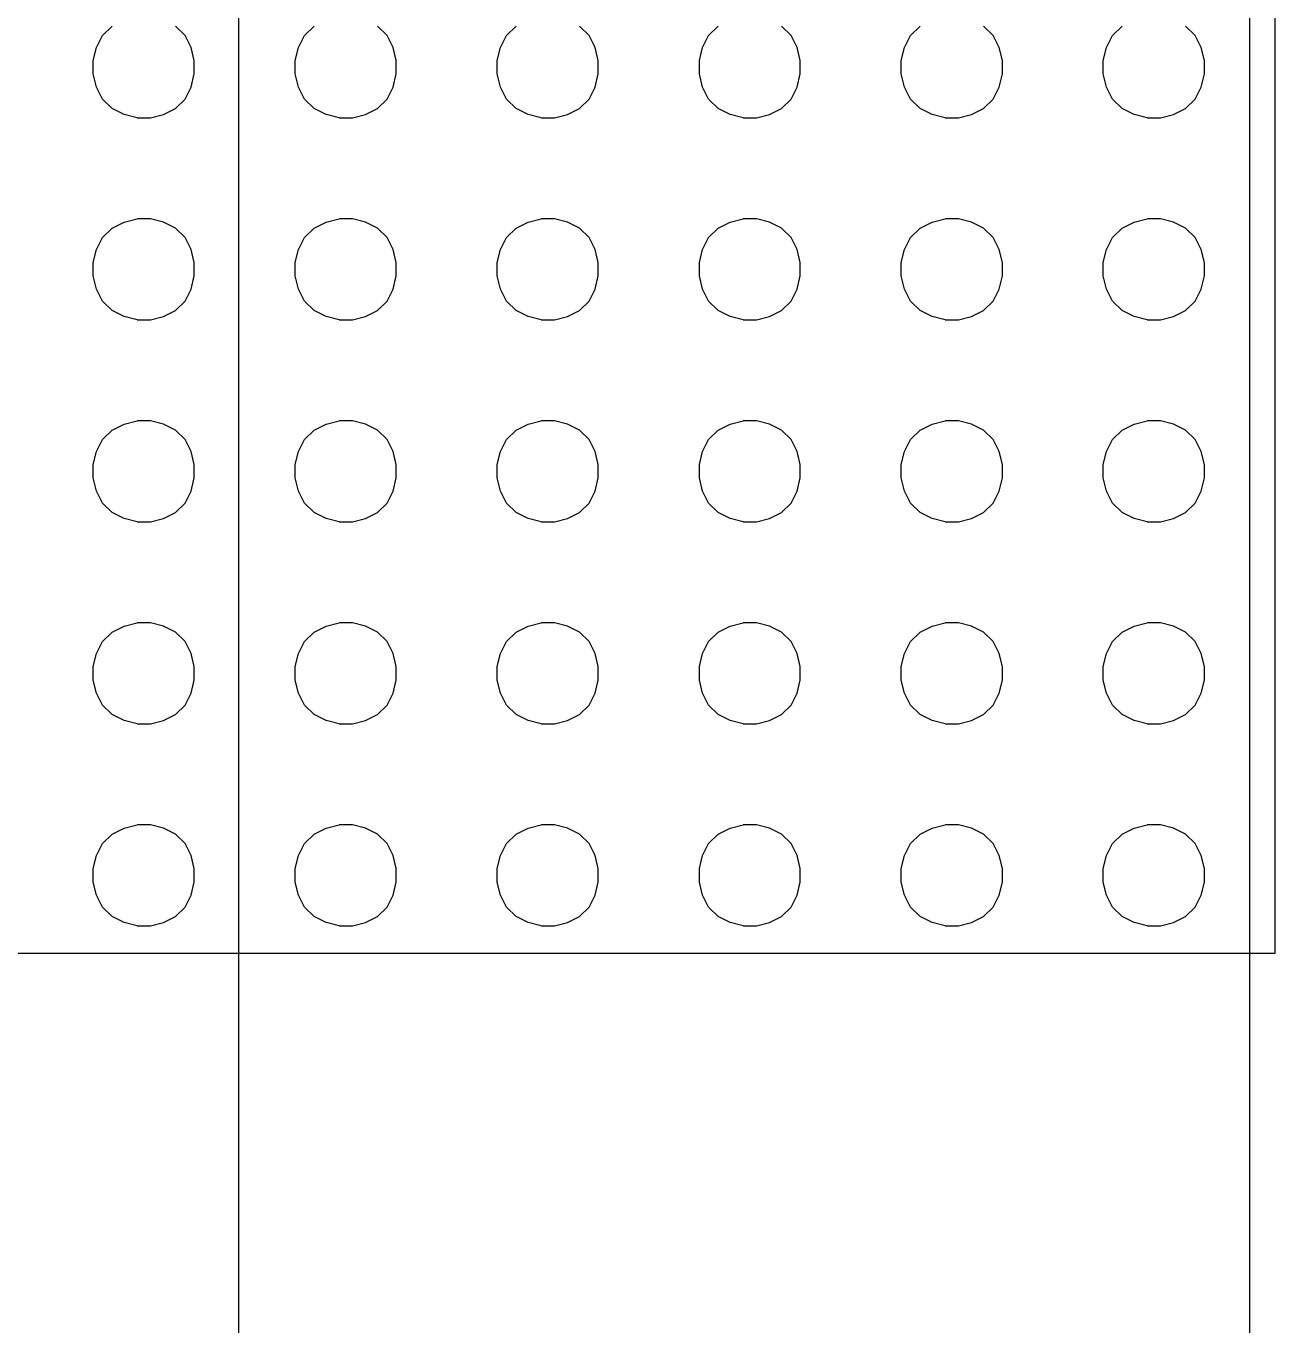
# Model space of a CAD drawing. Header units: inches. Extents: x -1316 to 22433, y -200 to 8737.
# Drawn here: x 155.369 to 157.222, y 564.681 to 566.609 of the extents above; entities that cross this region are included whole.
import ezdxf

# ---------------------------------------------------------------- set-up
doc = ezdxf.new("R2010")
doc.units = ezdxf.units.IN
doc.header["$LTSCALE"] = 10
doc.header["$MEASUREMENT"] = 0
doc.layers.get('0').update_dxf_attribs({"linetype": 'CONTINUOUS'})
for name, color, linetype in [('HATCH', 5, 'CONTINUOUS'), ('S-HDWR', 104, 'CONTINUOUS'), ('S-ROOF', 2, 'CONTINUOUS'), ('S-WALL', 6, 'CONTINUOUS'), ('WALL', 7, 'CONTINUOUS')]:
    doc.layers.add(name, color=color, linetype=linetype)

# ---------------------------------------------------------------- blocks, each defined once
blk = doc.blocks.new('*X345')
at = {"color": 0}
for p, q in [((315.0757, 23.9105), (315.0898, 23.9246)), ((315.1981, 23.9105), (315.184, 23.9246)), ((315.3754, 23.9105), (315.3895, 23.9246)), ((315.4978, 23.9105), (315.4837, 23.9246)), ((315.6752, 23.9105), (315.6893, 23.9246)), ((315.7976, 23.9105), (315.7835, 23.9246)), ((315.9749, 23.9105), (315.989, 23.9246)), ((316.0973, 23.9105), (316.0832, 23.9246)), ((316.2747, 23.9105), (316.2887, 23.9246)), ((316.397, 23.9105), (316.383, 23.9246)), ((316.5744, 23.9105), (316.5885, 23.9246)), ((316.6968, 23.9105), (316.6827, 23.9246)), ((315.0668, 23.8927), (315.0757, 23.9105)), ((315.207, 23.8927), (315.1981, 23.9105)), ((315.3665, 23.8927), (315.3754, 23.9105)), ((315.5067, 23.8927), (315.4978, 23.9105)), ((315.6663, 23.8927), (315.6752, 23.9105)), ((315.8065, 23.8927), (315.7976, 23.9105)), ((315.966, 23.8927), (315.9749, 23.9105)), ((316.1062, 23.8927), (316.0973, 23.9105)), ((316.2657, 23.8927), (316.2747, 23.9105)), ((316.4059, 23.8927), (316.397, 23.9105)), ((316.5655, 23.8927), (316.5744, 23.9105)), ((316.7057, 23.8927), (316.6968, 23.9105)), ((315.062, 23.8734), (315.0668, 23.8927)), ((315.2118, 23.8734), (315.207, 23.8927)), ((315.3617, 23.8734), (315.3665, 23.8927)), ((315.5116, 23.8734), (315.5067, 23.8927)), ((315.6614, 23.8734), (315.6663, 23.8927)), ((315.8113, 23.8734), (315.8065, 23.8927)), ((315.9612, 23.8734), (315.966, 23.8927)), ((316.111, 23.8734), (316.1062, 23.8927)), ((316.2609, 23.8734), (316.2657, 23.8927)), ((316.4108, 23.8734), (316.4059, 23.8927)), ((316.5606, 23.8734), (316.5655, 23.8927)), ((316.7105, 23.8734), (316.7057, 23.8927)), ((315.062, 23.8535), (315.062, 23.8734)), ((315.2118, 23.8535), (315.2118, 23.8734)), ((315.3617, 23.8535), (315.3617, 23.8734)), ((315.5116, 23.8535), (315.5116, 23.8734)), ((315.6614, 23.8535), (315.6614, 23.8734)), ((315.8113, 23.8535), (315.8113, 23.8734)), ((315.9612, 23.8535), (315.9612, 23.8734)), ((316.111, 23.8535), (316.111, 23.8734)), ((316.2609, 23.8535), (316.2609, 23.8734)), ((316.4108, 23.8535), (316.4108, 23.8734)), ((316.5606, 23.8535), (316.5606, 23.8734)), ((316.7105, 23.8535), (316.7105, 23.8734)), ((315.0668, 23.8341), (315.062, 23.8535)), ((315.207, 23.8341), (315.2118, 23.8535)), ((315.3665, 23.8341), (315.3617, 23.8535)), ((315.5067, 23.8341), (315.5116, 23.8535)), ((315.6663, 23.8341), (315.6614, 23.8535)), ((315.8065, 23.8341), (315.8113, 23.8535)), ((315.966, 23.8341), (315.9612, 23.8535)), ((316.1062, 23.8341), (316.111, 23.8535)), ((316.2657, 23.8341), (316.2609, 23.8535)), ((316.4059, 23.8341), (316.4108, 23.8535)), ((316.5655, 23.8341), (316.5606, 23.8535)), ((316.7057, 23.8341), (316.7105, 23.8535)), ((315.0757, 23.8163), (315.0668, 23.8341)), ((315.1981, 23.8163), (315.207, 23.8341)), ((315.3754, 23.8163), (315.3665, 23.8341)), ((315.4978, 23.8163), (315.5067, 23.8341)), ((315.6752, 23.8163), (315.6663, 23.8341)), ((315.7976, 23.8163), (315.8065, 23.8341)), ((315.9749, 23.8163), (315.966, 23.8341)), ((316.0973, 23.8163), (316.1062, 23.8341)), ((316.2747, 23.8163), (316.2657, 23.8341)), ((316.397, 23.8163), (316.4059, 23.8341)), ((316.5744, 23.8163), (316.5655, 23.8341)), ((316.6968, 23.8163), (316.7057, 23.8341)), ((315.0898, 23.8022), (315.0757, 23.8163)), ((315.184, 23.8022), (315.1981, 23.8163)), ((315.3895, 23.8022), (315.3754, 23.8163)), ((315.4837, 23.8022), (315.4978, 23.8163)), ((315.6893, 23.8022), (315.6752, 23.8163)), ((315.7835, 23.8022), (315.7976, 23.8163)), ((315.989, 23.8022), (315.9749, 23.8163)), ((316.0832, 23.8022), (316.0973, 23.8163)), ((316.2887, 23.8022), (316.2747, 23.8163)), ((316.383, 23.8022), (316.397, 23.8163)), ((316.5885, 23.8022), (316.5744, 23.8163)), ((316.6827, 23.8022), (316.6968, 23.8163)), ((315.1076, 23.7933), (315.0898, 23.8022)), ((315.1269, 23.7885), (315.1076, 23.7933)), ((315.1269, 23.7885), (315.1469, 23.7885)), ((315.1469, 23.7885), (315.1662, 23.7933)), ((315.1662, 23.7933), (315.184, 23.8022)), ((315.4073, 23.7933), (315.3895, 23.8022)), ((315.4267, 23.7885), (315.4073, 23.7933)), ((315.4267, 23.7885), (315.4466, 23.7885)), ((315.4466, 23.7885), (315.4659, 23.7933)), ((315.4659, 23.7933), (315.4837, 23.8022)), ((315.7071, 23.7933), (315.6893, 23.8022)), ((315.7264, 23.7885), (315.7071, 23.7933)), ((315.7264, 23.7885), (315.7463, 23.7885)), ((315.7463, 23.7885), (315.7657, 23.7933)), ((315.7657, 23.7933), (315.7835, 23.8022)), ((316.0068, 23.7933), (315.989, 23.8022)), ((316.0261, 23.7885), (316.0068, 23.7933)), ((316.0261, 23.7885), (316.0461, 23.7885)), ((316.0461, 23.7885), (316.0654, 23.7933)), ((316.0654, 23.7933), (316.0832, 23.8022)), ((316.3066, 23.7933), (316.2887, 23.8022)), ((316.3259, 23.7885), (316.3066, 23.7933)), ((316.3259, 23.7885), (316.3458, 23.7885)), ((316.3458, 23.7885), (316.3651, 23.7933)), ((316.3651, 23.7933), (316.383, 23.8022)), ((316.6063, 23.7933), (316.5885, 23.8022)), ((316.6256, 23.7885), (316.6063, 23.7933)), ((316.6256, 23.7885), (316.6455, 23.7885)), ((316.6455, 23.7885), (316.6649, 23.7933)), ((316.6649, 23.7933), (316.6827, 23.8022)), ((315.0898, 23.6249), (315.1076, 23.6338)), ((315.1076, 23.6338), (315.1269, 23.6386)), ((315.1469, 23.6386), (315.1269, 23.6386)), ((315.1662, 23.6338), (315.1469, 23.6386)), ((315.184, 23.6249), (315.1662, 23.6338)), ((315.3895, 23.6249), (315.4073, 23.6338)), ((315.4073, 23.6338), (315.4267, 23.6386)), ((315.4466, 23.6386), (315.4267, 23.6386)), ((315.4659, 23.6338), (315.4466, 23.6386)), ((315.4837, 23.6249), (315.4659, 23.6338)), ((315.6893, 23.6249), (315.7071, 23.6338)), ((315.7071, 23.6338), (315.7264, 23.6386)), ((315.7463, 23.6386), (315.7264, 23.6386)), ((315.7657, 23.6338), (315.7463, 23.6386)), ((315.7835, 23.6249), (315.7657, 23.6338)), ((315.989, 23.6249), (316.0068, 23.6338)), ((316.0068, 23.6338), (316.0261, 23.6386)), ((316.0461, 23.6386), (316.0261, 23.6386)), ((316.0654, 23.6338), (316.0461, 23.6386)), ((316.0832, 23.6249), (316.0654, 23.6338)), ((316.2887, 23.6249), (316.3066, 23.6338)), ((316.3066, 23.6338), (316.3259, 23.6386)), ((316.3458, 23.6386), (316.3259, 23.6386)), ((316.3651, 23.6338), (316.3458, 23.6386)), ((316.383, 23.6249), (316.3651, 23.6338)), ((316.5885, 23.6249), (316.6063, 23.6338)), ((316.6063, 23.6338), (316.6256, 23.6386)), ((316.6455, 23.6386), (316.6256, 23.6386)), ((316.6649, 23.6338), (316.6455, 23.6386)), ((316.6827, 23.6249), (316.6649, 23.6338)), ((315.0668, 23.593), (315.0757, 23.6108)), ((315.0757, 23.6108), (315.0898, 23.6249)), ((315.1981, 23.6108), (315.184, 23.6249)), ((315.207, 23.593), (315.1981, 23.6108)), ((315.3665, 23.593), (315.3754, 23.6108)), ((315.3754, 23.6108), (315.3895, 23.6249)), ((315.4978, 23.6108), (315.4837, 23.6249)), ((315.5067, 23.593), (315.4978, 23.6108)), ((315.6663, 23.593), (315.6752, 23.6108)), ((315.6752, 23.6108), (315.6893, 23.6249)), ((315.7976, 23.6108), (315.7835, 23.6249)), ((315.8065, 23.593), (315.7976, 23.6108)), ((315.966, 23.593), (315.9749, 23.6108)), ((315.9749, 23.6108), (315.989, 23.6249)), ((316.0973, 23.6108), (316.0832, 23.6249)), ((316.1062, 23.593), (316.0973, 23.6108)), ((316.2657, 23.593), (316.2747, 23.6108)), ((316.2747, 23.6108), (316.2887, 23.6249)), ((316.397, 23.6108), (316.383, 23.6249)), ((316.4059, 23.593), (316.397, 23.6108)), ((316.5655, 23.593), (316.5744, 23.6108)), ((316.5744, 23.6108), (316.5885, 23.6249)), ((316.6968, 23.6108), (316.6827, 23.6249)), ((316.7057, 23.593), (316.6968, 23.6108)), ((315.062, 23.5736), (315.0668, 23.593)), ((315.2118, 23.5736), (315.207, 23.593)), ((315.3617, 23.5736), (315.3665, 23.593)), ((315.5116, 23.5736), (315.5067, 23.593)), ((315.6614, 23.5736), (315.6663, 23.593)), ((315.8113, 23.5736), (315.8065, 23.593)), ((315.9612, 23.5736), (315.966, 23.593)), ((316.111, 23.5736), (316.1062, 23.593)), ((316.2609, 23.5736), (316.2657, 23.593)), ((316.4108, 23.5736), (316.4059, 23.593)), ((316.5606, 23.5736), (316.5655, 23.593)), ((316.7105, 23.5736), (316.7057, 23.593)), ((315.062, 23.5537), (315.062, 23.5736)), ((315.2118, 23.5537), (315.2118, 23.5736)), ((315.3617, 23.5537), (315.3617, 23.5736)), ((315.5116, 23.5537), (315.5116, 23.5736)), ((315.6614, 23.5537), (315.6614, 23.5736)), ((315.8113, 23.5537), (315.8113, 23.5736)), ((315.9612, 23.5537), (315.9612, 23.5736)), ((316.111, 23.5537), (316.111, 23.5736)), ((316.2609, 23.5537), (316.2609, 23.5736)), ((316.4108, 23.5537), (316.4108, 23.5736)), ((316.5606, 23.5537), (316.5606, 23.5736)), ((316.7105, 23.5537), (316.7105, 23.5736)), ((315.0668, 23.5344), (315.062, 23.5537)), ((315.207, 23.5344), (315.2118, 23.5537)), ((315.3665, 23.5344), (315.3617, 23.5537)), ((315.5067, 23.5344), (315.5116, 23.5537)), ((315.6663, 23.5344), (315.6614, 23.5537)), ((315.8065, 23.5344), (315.8113, 23.5537)), ((315.966, 23.5344), (315.9612, 23.5537)), ((316.1062, 23.5344), (316.111, 23.5537)), ((316.2657, 23.5344), (316.2609, 23.5537)), ((316.4059, 23.5344), (316.4108, 23.5537)), ((316.5655, 23.5344), (316.5606, 23.5537)), ((316.7057, 23.5344), (316.7105, 23.5537)), ((315.0757, 23.5166), (315.0668, 23.5344)), ((315.1981, 23.5166), (315.207, 23.5344)), ((315.3754, 23.5166), (315.3665, 23.5344)), ((315.4978, 23.5166), (315.5067, 23.5344)), ((315.6752, 23.5166), (315.6663, 23.5344)), ((315.7976, 23.5166), (315.8065, 23.5344)), ((315.9749, 23.5166), (315.966, 23.5344)), ((316.0973, 23.5166), (316.1062, 23.5344)), ((316.2747, 23.5166), (316.2657, 23.5344)), ((316.397, 23.5166), (316.4059, 23.5344)), ((316.5744, 23.5166), (316.5655, 23.5344)), ((316.6968, 23.5166), (316.7057, 23.5344)), ((315.0898, 23.5025), (315.0757, 23.5166)), ((315.184, 23.5025), (315.1981, 23.5166)), ((315.3895, 23.5025), (315.3754, 23.5166)), ((315.4837, 23.5025), (315.4978, 23.5166)), ((315.6893, 23.5025), (315.6752, 23.5166)), ((315.7835, 23.5025), (315.7976, 23.5166)), ((315.989, 23.5025), (315.9749, 23.5166)), ((316.0832, 23.5025), (316.0973, 23.5166)), ((316.2887, 23.5025), (316.2747, 23.5166)), ((316.383, 23.5025), (316.397, 23.5166)), ((316.5885, 23.5025), (316.5744, 23.5166)), ((316.6827, 23.5025), (316.6968, 23.5166)), ((315.1076, 23.4936), (315.0898, 23.5025)), ((315.1662, 23.4936), (315.184, 23.5025)), ((315.4073, 23.4936), (315.3895, 23.5025)), ((315.4659, 23.4936), (315.4837, 23.5025)), ((315.7071, 23.4936), (315.6893, 23.5025)), ((315.7657, 23.4936), (315.7835, 23.5025)), ((316.0068, 23.4936), (315.989, 23.5025)), ((316.0654, 23.4936), (316.0832, 23.5025)), ((316.3066, 23.4936), (316.2887, 23.5025)), ((316.3651, 23.4936), (316.383, 23.5025)), ((316.6063, 23.4936), (316.5885, 23.5025)), ((316.6649, 23.4936), (316.6827, 23.5025)), ((315.1269, 23.4887), (315.1076, 23.4936)), ((315.1269, 23.4887), (315.1469, 23.4887)), ((315.1469, 23.4887), (315.1662, 23.4936)), ((315.4267, 23.4887), (315.4073, 23.4936)), ((315.4267, 23.4887), (315.4466, 23.4887)), ((315.4466, 23.4887), (315.4659, 23.4936)), ((315.7264, 23.4887), (315.7071, 23.4936)), ((315.7264, 23.4887), (315.7463, 23.4887)), ((315.7463, 23.4887), (315.7657, 23.4936)), ((316.0261, 23.4887), (316.0068, 23.4936)), ((316.0261, 23.4887), (316.0461, 23.4887)), ((316.0461, 23.4887), (316.0654, 23.4936)), ((316.3259, 23.4887), (316.3066, 23.4936)), ((316.3259, 23.4887), (316.3458, 23.4887)), ((316.3458, 23.4887), (316.3651, 23.4936)), ((316.6256, 23.4887), (316.6063, 23.4936)), ((316.6256, 23.4887), (316.6455, 23.4887)), ((316.6455, 23.4887), (316.6649, 23.4936)), ((315.0757, 23.311), (315.0898, 23.3251)), ((315.0898, 23.3251), (315.1076, 23.334)), ((315.1076, 23.334), (315.1269, 23.3389)), ((315.1469, 23.3389), (315.1269, 23.3389)), ((315.1662, 23.334), (315.1469, 23.3389)), ((315.184, 23.3251), (315.1662, 23.334)), ((315.1981, 23.311), (315.184, 23.3251)), ((315.3754, 23.311), (315.3895, 23.3251)), ((315.3895, 23.3251), (315.4073, 23.334)), ((315.4073, 23.334), (315.4267, 23.3389)), ((315.4466, 23.3389), (315.4267, 23.3389)), ((315.4659, 23.334), (315.4466, 23.3389)), ((315.4837, 23.3251), (315.4659, 23.334)), ((315.4978, 23.311), (315.4837, 23.3251)), ((315.6752, 23.311), (315.6893, 23.3251)), ((315.6893, 23.3251), (315.7071, 23.334)), ((315.7071, 23.334), (315.7264, 23.3389)), ((315.7463, 23.3389), (315.7264, 23.3389)), ((315.7657, 23.334), (315.7463, 23.3389)), ((315.7835, 23.3251), (315.7657, 23.334)), ((315.7976, 23.311), (315.7835, 23.3251)), ((315.9749, 23.311), (315.989, 23.3251)), ((315.989, 23.3251), (316.0068, 23.334)), ((316.0068, 23.334), (316.0261, 23.3389)), ((316.0461, 23.3389), (316.0261, 23.3389)), ((316.0654, 23.334), (316.0461, 23.3389)), ((316.0832, 23.3251), (316.0654, 23.334)), ((316.0973, 23.311), (316.0832, 23.3251)), ((316.2747, 23.311), (316.2887, 23.3251)), ((316.2887, 23.3251), (316.3066, 23.334)), ((316.3066, 23.334), (316.3259, 23.3389)), ((316.3458, 23.3389), (316.3259, 23.3389)), ((316.3651, 23.334), (316.3458, 23.3389)), ((316.383, 23.3251), (316.3651, 23.334)), ((316.397, 23.311), (316.383, 23.3251)), ((316.5744, 23.311), (316.5885, 23.3251)), ((316.5885, 23.3251), (316.6063, 23.334)), ((316.6063, 23.334), (316.6256, 23.3389)), ((316.6455, 23.3389), (316.6256, 23.3389)), ((316.6649, 23.334), (316.6455, 23.3389)), ((316.6827, 23.3251), (316.6649, 23.334)), ((316.6968, 23.311), (316.6827, 23.3251)), ((315.0668, 23.2932), (315.0757, 23.311)), ((315.207, 23.2932), (315.1981, 23.311)), ((315.3665, 23.2932), (315.3754, 23.311)), ((315.5067, 23.2932), (315.4978, 23.311)), ((315.6663, 23.2932), (315.6752, 23.311)), ((315.8065, 23.2932), (315.7976, 23.311)), ((315.966, 23.2932), (315.9749, 23.311)), ((316.1062, 23.2932), (316.0973, 23.311)), ((316.2657, 23.2932), (316.2747, 23.311)), ((316.4059, 23.2932), (316.397, 23.311)), ((316.5655, 23.2932), (316.5744, 23.311)), ((316.7057, 23.2932), (316.6968, 23.311)), ((315.062, 23.2739), (315.0668, 23.2932)), ((315.2118, 23.2739), (315.207, 23.2932)), ((315.3617, 23.2739), (315.3665, 23.2932)), ((315.5116, 23.2739), (315.5067, 23.2932)), ((315.6614, 23.2739), (315.6663, 23.2932)), ((315.8113, 23.2739), (315.8065, 23.2932)), ((315.9612, 23.2739), (315.966, 23.2932)), ((316.111, 23.2739), (316.1062, 23.2932)), ((316.2609, 23.2739), (316.2657, 23.2932)), ((316.4108, 23.2739), (316.4059, 23.2932)), ((316.5606, 23.2739), (316.5655, 23.2932)), ((316.7105, 23.2739), (316.7057, 23.2932)), ((315.062, 23.254), (315.062, 23.2739)), ((315.2118, 23.254), (315.2118, 23.2739)), ((315.3617, 23.254), (315.3617, 23.2739)), ((315.5116, 23.254), (315.5116, 23.2739)), ((315.6614, 23.254), (315.6614, 23.2739)), ((315.8113, 23.254), (315.8113, 23.2739)), ((315.9612, 23.254), (315.9612, 23.2739)), ((316.111, 23.254), (316.111, 23.2739)), ((316.2609, 23.254), (316.2609, 23.2739)), ((316.4108, 23.254), (316.4108, 23.2739)), ((316.5606, 23.254), (316.5606, 23.2739)), ((316.7105, 23.254), (316.7105, 23.2739)), ((315.0668, 23.2346), (315.062, 23.254)), ((315.207, 23.2346), (315.2118, 23.254)), ((315.3665, 23.2346), (315.3617, 23.254)), ((315.5067, 23.2346), (315.5116, 23.254)), ((315.6663, 23.2346), (315.6614, 23.254)), ((315.8065, 23.2346), (315.8113, 23.254)), ((315.966, 23.2346), (315.9612, 23.254)), ((316.1062, 23.2346), (316.111, 23.254)), ((316.2657, 23.2346), (316.2609, 23.254)), ((316.4059, 23.2346), (316.4108, 23.254)), ((316.5655, 23.2346), (316.5606, 23.254)), ((316.7057, 23.2346), (316.7105, 23.254)), ((315.0757, 23.2168), (315.0668, 23.2346)), ((315.1981, 23.2168), (315.207, 23.2346)), ((315.3754, 23.2168), (315.3665, 23.2346)), ((315.4978, 23.2168), (315.5067, 23.2346)), ((315.6752, 23.2168), (315.6663, 23.2346)), ((315.7976, 23.2168), (315.8065, 23.2346)), ((315.9749, 23.2168), (315.966, 23.2346)), ((316.0973, 23.2168), (316.1062, 23.2346)), ((316.2747, 23.2168), (316.2657, 23.2346)), ((316.397, 23.2168), (316.4059, 23.2346)), ((316.5744, 23.2168), (316.5655, 23.2346)), ((316.6968, 23.2168), (316.7057, 23.2346)), ((315.0898, 23.2027), (315.0757, 23.2168)), ((315.184, 23.2027), (315.1981, 23.2168)), ((315.3895, 23.2027), (315.3754, 23.2168)), ((315.4837, 23.2027), (315.4978, 23.2168)), ((315.6893, 23.2027), (315.6752, 23.2168)), ((315.7835, 23.2027), (315.7976, 23.2168)), ((315.989, 23.2027), (315.9749, 23.2168)), ((316.0832, 23.2027), (316.0973, 23.2168)), ((316.2887, 23.2027), (316.2747, 23.2168)), ((316.383, 23.2027), (316.397, 23.2168)), ((316.5885, 23.2027), (316.5744, 23.2168)), ((316.6827, 23.2027), (316.6968, 23.2168)), ((315.1076, 23.1938), (315.0898, 23.2027)), ((315.1269, 23.189), (315.1076, 23.1938)), ((315.1269, 23.189), (315.1469, 23.189)), ((315.1469, 23.189), (315.1662, 23.1938)), ((315.1662, 23.1938), (315.184, 23.2027)), ((315.4073, 23.1938), (315.3895, 23.2027)), ((315.4267, 23.189), (315.4073, 23.1938)), ((315.4267, 23.189), (315.4466, 23.189)), ((315.4466, 23.189), (315.4659, 23.1938)), ((315.4659, 23.1938), (315.4837, 23.2027)), ((315.7071, 23.1938), (315.6893, 23.2027)), ((315.7264, 23.189), (315.7071, 23.1938)), ((315.7264, 23.189), (315.7463, 23.189)), ((315.7463, 23.189), (315.7657, 23.1938)), ((315.7657, 23.1938), (315.7835, 23.2027)), ((316.0068, 23.1938), (315.989, 23.2027)), ((316.0261, 23.189), (316.0068, 23.1938)), ((316.0261, 23.189), (316.0461, 23.189)), ((316.0461, 23.189), (316.0654, 23.1938)), ((316.0654, 23.1938), (316.0832, 23.2027)), ((316.3066, 23.1938), (316.2887, 23.2027)), ((316.3259, 23.189), (316.3066, 23.1938)), ((316.3259, 23.189), (316.3458, 23.189)), ((316.3458, 23.189), (316.3651, 23.1938)), ((316.3651, 23.1938), (316.383, 23.2027)), ((316.6063, 23.1938), (316.5885, 23.2027)), ((316.6256, 23.189), (316.6063, 23.1938)), ((316.6256, 23.189), (316.6455, 23.189)), ((316.6455, 23.189), (316.6649, 23.1938)), ((316.6649, 23.1938), (316.6827, 23.2027)), ((315.0898, 23.0254), (315.1076, 23.0343)), ((315.1076, 23.0343), (315.1269, 23.0391)), ((315.1469, 23.0391), (315.1269, 23.0391)), ((315.1662, 23.0343), (315.1469, 23.0391)), ((315.184, 23.0254), (315.1662, 23.0343)), ((315.3895, 23.0254), (315.4073, 23.0343)), ((315.4073, 23.0343), (315.4267, 23.0391)), ((315.4466, 23.0391), (315.4267, 23.0391)), ((315.4659, 23.0343), (315.4466, 23.0391)), ((315.4837, 23.0254), (315.4659, 23.0343)), ((315.6893, 23.0254), (315.7071, 23.0343)), ((315.7071, 23.0343), (315.7264, 23.0391)), ((315.7463, 23.0391), (315.7264, 23.0391)), ((315.7657, 23.0343), (315.7463, 23.0391)), ((315.7835, 23.0254), (315.7657, 23.0343)), ((315.989, 23.0254), (316.0068, 23.0343)), ((316.0068, 23.0343), (316.0261, 23.0391)), ((316.0461, 23.0391), (316.0261, 23.0391)), ((316.0654, 23.0343), (316.0461, 23.0391)), ((316.0832, 23.0254), (316.0654, 23.0343)), ((316.2887, 23.0254), (316.3066, 23.0343)), ((316.3066, 23.0343), (316.3259, 23.0391)), ((316.3458, 23.0391), (316.3259, 23.0391)), ((316.3651, 23.0343), (316.3458, 23.0391)), ((316.383, 23.0254), (316.3651, 23.0343)), ((316.5885, 23.0254), (316.6063, 23.0343)), ((316.6063, 23.0343), (316.6256, 23.0391)), ((316.6455, 23.0391), (316.6256, 23.0391)), ((316.6649, 23.0343), (316.6455, 23.0391)), ((316.6827, 23.0254), (316.6649, 23.0343)), ((315.0757, 23.0113), (315.0898, 23.0254)), ((315.1981, 23.0113), (315.184, 23.0254)), ((315.3754, 23.0113), (315.3895, 23.0254)), ((315.4978, 23.0113), (315.4837, 23.0254)), ((315.6752, 23.0113), (315.6893, 23.0254)), ((315.7976, 23.0113), (315.7835, 23.0254)), ((315.9749, 23.0113), (315.989, 23.0254)), ((316.0973, 23.0113), (316.0832, 23.0254)), ((316.2747, 23.0113), (316.2887, 23.0254)), ((316.397, 23.0113), (316.383, 23.0254)), ((316.5744, 23.0113), (316.5885, 23.0254)), ((316.6968, 23.0113), (316.6827, 23.0254)), ((315.062, 22.9742), (315.0668, 22.9935)), ((315.0668, 22.9935), (315.0757, 23.0113)), ((315.207, 22.9935), (315.1981, 23.0113)), ((315.2118, 22.9742), (315.207, 22.9935)), ((315.3617, 22.9742), (315.3665, 22.9935)), ((315.3665, 22.9935), (315.3754, 23.0113)), ((315.5067, 22.9935), (315.4978, 23.0113)), ((315.5116, 22.9742), (315.5067, 22.9935)), ((315.6614, 22.9742), (315.6663, 22.9935)), ((315.6663, 22.9935), (315.6752, 23.0113)), ((315.8065, 22.9935), (315.7976, 23.0113)), ((315.8113, 22.9742), (315.8065, 22.9935)), ((315.9612, 22.9742), (315.966, 22.9935)), ((315.966, 22.9935), (315.9749, 23.0113)), ((316.1062, 22.9935), (316.0973, 23.0113)), ((316.111, 22.9742), (316.1062, 22.9935)), ((316.2609, 22.9742), (316.2657, 22.9935)), ((316.2657, 22.9935), (316.2747, 23.0113)), ((316.4059, 22.9935), (316.397, 23.0113)), ((316.4108, 22.9742), (316.4059, 22.9935)), ((316.5606, 22.9742), (316.5655, 22.9935)), ((316.5655, 22.9935), (316.5744, 23.0113)), ((316.7057, 22.9935), (316.6968, 23.0113)), ((316.7105, 22.9742), (316.7057, 22.9935)), ((315.062, 22.9542), (315.062, 22.9742)), ((315.2118, 22.9542), (315.2118, 22.9742)), ((315.3617, 22.9542), (315.3617, 22.9742)), ((315.5116, 22.9542), (315.5116, 22.9742)), ((315.6614, 22.9542), (315.6614, 22.9742)), ((315.8113, 22.9542), (315.8113, 22.9742)), ((315.9612, 22.9542), (315.9612, 22.9742)), ((316.111, 22.9542), (316.111, 22.9742)), ((316.2609, 22.9542), (316.2609, 22.9742)), ((316.4108, 22.9542), (316.4108, 22.9742)), ((316.5606, 22.9542), (316.5606, 22.9742)), ((316.7105, 22.9542), (316.7105, 22.9742)), ((315.0668, 22.9349), (315.062, 22.9542)), ((315.207, 22.9349), (315.2118, 22.9542)), ((315.3665, 22.9349), (315.3617, 22.9542)), ((315.5067, 22.9349), (315.5116, 22.9542)), ((315.6663, 22.9349), (315.6614, 22.9542)), ((315.8065, 22.9349), (315.8113, 22.9542)), ((315.966, 22.9349), (315.9612, 22.9542)), ((316.1062, 22.9349), (316.111, 22.9542)), ((316.2657, 22.9349), (316.2609, 22.9542)), ((316.4059, 22.9349), (316.4108, 22.9542)), ((316.5655, 22.9349), (316.5606, 22.9542)), ((316.7057, 22.9349), (316.7105, 22.9542)), ((315.0757, 22.9171), (315.0668, 22.9349)), ((315.0898, 22.903), (315.0757, 22.9171)), ((315.184, 22.903), (315.1981, 22.9171)), ((315.1981, 22.9171), (315.207, 22.9349)), ((315.3754, 22.9171), (315.3665, 22.9349)), ((315.3895, 22.903), (315.3754, 22.9171)), ((315.4837, 22.903), (315.4978, 22.9171)), ((315.4978, 22.9171), (315.5067, 22.9349)), ((315.6752, 22.9171), (315.6663, 22.9349)), ((315.6893, 22.903), (315.6752, 22.9171)), ((315.7835, 22.903), (315.7976, 22.9171)), ((315.7976, 22.9171), (315.8065, 22.9349)), ((315.9749, 22.9171), (315.966, 22.9349)), ((315.989, 22.903), (315.9749, 22.9171)), ((316.0832, 22.903), (316.0973, 22.9171)), ((316.0973, 22.9171), (316.1062, 22.9349)), ((316.2747, 22.9171), (316.2657, 22.9349)), ((316.2887, 22.903), (316.2747, 22.9171)), ((316.383, 22.903), (316.397, 22.9171)), ((316.397, 22.9171), (316.4059, 22.9349)), ((316.5744, 22.9171), (316.5655, 22.9349)), ((316.5885, 22.903), (316.5744, 22.9171)), ((316.6827, 22.903), (316.6968, 22.9171)), ((316.6968, 22.9171), (316.7057, 22.9349)), ((315.1076, 22.8941), (315.0898, 22.903)), ((315.1662, 22.8941), (315.184, 22.903)), ((315.4073, 22.8941), (315.3895, 22.903)), ((315.4659, 22.8941), (315.4837, 22.903)), ((315.7071, 22.8941), (315.6893, 22.903)), ((315.7657, 22.8941), (315.7835, 22.903)), ((316.0068, 22.8941), (315.989, 22.903)), ((316.0654, 22.8941), (316.0832, 22.903)), ((316.3066, 22.8941), (316.2887, 22.903)), ((316.3651, 22.8941), (316.383, 22.903)), ((316.6063, 22.8941), (316.5885, 22.903)), ((316.6649, 22.8941), (316.6827, 22.903)), ((315.1269, 22.8893), (315.1076, 22.8941)), ((315.1269, 22.8893), (315.1469, 22.8893)), ((315.1469, 22.8893), (315.1662, 22.8941)), ((315.4267, 22.8893), (315.4073, 22.8941)), ((315.4267, 22.8893), (315.4466, 22.8893)), ((315.4466, 22.8893), (315.4659, 22.8941)), ((315.7264, 22.8893), (315.7071, 22.8941)), ((315.7264, 22.8893), (315.7463, 22.8893)), ((315.7463, 22.8893), (315.7657, 22.8941)), ((316.0261, 22.8893), (316.0068, 22.8941)), ((316.0261, 22.8893), (316.0461, 22.8893)), ((316.0461, 22.8893), (316.0654, 22.8941)), ((316.3259, 22.8893), (316.3066, 22.8941)), ((316.3259, 22.8893), (316.3458, 22.8893)), ((316.3458, 22.8893), (316.3651, 22.8941)), ((316.6256, 22.8893), (316.6063, 22.8941)), ((316.6256, 22.8893), (316.6455, 22.8893)), ((316.6455, 22.8893), (316.6649, 22.8941)), ((315.0757, 22.7116), (315.0898, 22.7257)), ((315.0898, 22.7257), (315.1076, 22.7346)), ((315.1076, 22.7346), (315.1269, 22.7394)), ((315.1469, 22.7394), (315.1269, 22.7394)), ((315.1662, 22.7346), (315.1469, 22.7394)), ((315.184, 22.7257), (315.1662, 22.7346)), ((315.1981, 22.7116), (315.184, 22.7257)), ((315.3754, 22.7116), (315.3895, 22.7257)), ((315.3895, 22.7257), (315.4073, 22.7346)), ((315.4073, 22.7346), (315.4267, 22.7394)), ((315.4466, 22.7394), (315.4267, 22.7394)), ((315.4659, 22.7346), (315.4466, 22.7394)), ((315.4837, 22.7257), (315.4659, 22.7346)), ((315.4978, 22.7116), (315.4837, 22.7257)), ((315.6752, 22.7116), (315.6893, 22.7257)), ((315.6893, 22.7257), (315.7071, 22.7346)), ((315.7071, 22.7346), (315.7264, 22.7394)), ((315.7463, 22.7394), (315.7264, 22.7394)), ((315.7657, 22.7346), (315.7463, 22.7394)), ((315.7835, 22.7257), (315.7657, 22.7346)), ((315.7976, 22.7116), (315.7835, 22.7257)), ((315.9749, 22.7116), (315.989, 22.7257)), ((315.989, 22.7257), (316.0068, 22.7346)), ((316.0068, 22.7346), (316.0261, 22.7394)), ((316.0461, 22.7394), (316.0261, 22.7394)), ((316.0654, 22.7346), (316.0461, 22.7394)), ((316.0832, 22.7257), (316.0654, 22.7346)), ((316.0973, 22.7116), (316.0832, 22.7257)), ((316.2747, 22.7116), (316.2887, 22.7257)), ((316.2887, 22.7257), (316.3066, 22.7346)), ((316.3066, 22.7346), (316.3259, 22.7394)), ((316.3458, 22.7394), (316.3259, 22.7394)), ((316.3651, 22.7346), (316.3458, 22.7394)), ((316.383, 22.7257), (316.3651, 22.7346)), ((316.397, 22.7116), (316.383, 22.7257)), ((316.5744, 22.7116), (316.5885, 22.7257)), ((316.5885, 22.7257), (316.6063, 22.7346)), ((316.6063, 22.7346), (316.6256, 22.7394)), ((316.6455, 22.7394), (316.6256, 22.7394)), ((316.6649, 22.7346), (316.6455, 22.7394)), ((316.6827, 22.7257), (316.6649, 22.7346)), ((316.6968, 22.7116), (316.6827, 22.7257)), ((315.0668, 22.6937), (315.0757, 22.7116)), ((315.207, 22.6937), (315.1981, 22.7116)), ((315.3665, 22.6937), (315.3754, 22.7116)), ((315.5067, 22.6937), (315.4978, 22.7116)), ((315.6663, 22.6937), (315.6752, 22.7116)), ((315.8065, 22.6937), (315.7976, 22.7116)), ((315.966, 22.6937), (315.9749, 22.7116)), ((316.1062, 22.6937), (316.0973, 22.7116)), ((316.2657, 22.6937), (316.2747, 22.7116)), ((316.4059, 22.6937), (316.397, 22.7116)), ((316.5655, 22.6937), (316.5744, 22.7116)), ((316.7057, 22.6937), (316.6968, 22.7116)), ((315.062, 22.6744), (315.0668, 22.6937)), ((315.2118, 22.6744), (315.207, 22.6937)), ((315.3617, 22.6744), (315.3665, 22.6937)), ((315.5116, 22.6744), (315.5067, 22.6937)), ((315.6614, 22.6744), (315.6663, 22.6937)), ((315.8113, 22.6744), (315.8065, 22.6937)), ((315.9612, 22.6744), (315.966, 22.6937)), ((316.111, 22.6744), (316.1062, 22.6937)), ((316.2609, 22.6744), (316.2657, 22.6937)), ((316.4108, 22.6744), (316.4059, 22.6937)), ((316.5606, 22.6744), (316.5655, 22.6937)), ((316.7105, 22.6744), (316.7057, 22.6937)), ((315.062, 22.6545), (315.062, 22.6744)), ((315.2118, 22.6545), (315.2118, 22.6744)), ((315.3617, 22.6545), (315.3617, 22.6744)), ((315.5116, 22.6545), (315.5116, 22.6744)), ((315.6614, 22.6545), (315.6614, 22.6744)), ((315.8113, 22.6545), (315.8113, 22.6744)), ((315.9612, 22.6545), (315.9612, 22.6744)), ((316.111, 22.6545), (316.111, 22.6744)), ((316.2609, 22.6545), (316.2609, 22.6744)), ((316.4108, 22.6545), (316.4108, 22.6744)), ((316.5606, 22.6545), (316.5606, 22.6744)), ((316.7105, 22.6545), (316.7105, 22.6744)), ((315.0668, 22.6352), (315.062, 22.6545)), ((315.207, 22.6352), (315.2118, 22.6545)), ((315.3665, 22.6352), (315.3617, 22.6545)), ((315.5067, 22.6352), (315.5116, 22.6545)), ((315.6663, 22.6352), (315.6614, 22.6545)), ((315.8065, 22.6352), (315.8113, 22.6545)), ((315.966, 22.6352), (315.9612, 22.6545)), ((316.1062, 22.6352), (316.111, 22.6545)), ((316.2657, 22.6352), (316.2609, 22.6545)), ((316.4059, 22.6352), (316.4108, 22.6545)), ((316.5655, 22.6352), (316.5606, 22.6545)), ((316.7057, 22.6352), (316.7105, 22.6545)), ((315.0757, 22.6174), (315.0668, 22.6352)), ((315.1981, 22.6174), (315.207, 22.6352)), ((315.3754, 22.6174), (315.3665, 22.6352)), ((315.4978, 22.6174), (315.5067, 22.6352)), ((315.6752, 22.6174), (315.6663, 22.6352)), ((315.7976, 22.6174), (315.8065, 22.6352)), ((315.9749, 22.6174), (315.966, 22.6352)), ((316.0973, 22.6174), (316.1062, 22.6352)), ((316.2747, 22.6174), (316.2657, 22.6352)), ((316.397, 22.6174), (316.4059, 22.6352)), ((316.5744, 22.6174), (316.5655, 22.6352)), ((316.6968, 22.6174), (316.7057, 22.6352)), ((315.0898, 22.6033), (315.0757, 22.6174)), ((315.184, 22.6033), (315.1981, 22.6174)), ((315.3895, 22.6033), (315.3754, 22.6174)), ((315.4837, 22.6033), (315.4978, 22.6174)), ((315.6893, 22.6033), (315.6752, 22.6174)), ((315.7835, 22.6033), (315.7976, 22.6174)), ((315.989, 22.6033), (315.9749, 22.6174)), ((316.0832, 22.6033), (316.0973, 22.6174)), ((316.2887, 22.6033), (316.2747, 22.6174)), ((316.383, 22.6033), (316.397, 22.6174)), ((316.5885, 22.6033), (316.5744, 22.6174)), ((316.6827, 22.6033), (316.6968, 22.6174)), ((315.1076, 22.5944), (315.0898, 22.6033)), ((315.1269, 22.5895), (315.1076, 22.5944)), ((315.1269, 22.5895), (315.1469, 22.5895)), ((315.1469, 22.5895), (315.1662, 22.5944)), ((315.1662, 22.5944), (315.184, 22.6033)), ((315.4073, 22.5944), (315.3895, 22.6033)), ((315.4267, 22.5895), (315.4073, 22.5944)), ((315.4267, 22.5895), (315.4466, 22.5895)), ((315.4466, 22.5895), (315.4659, 22.5944)), ((315.4659, 22.5944), (315.4837, 22.6033)), ((315.7071, 22.5944), (315.6893, 22.6033)), ((315.7264, 22.5895), (315.7071, 22.5944)), ((315.7264, 22.5895), (315.7463, 22.5895)), ((315.7463, 22.5895), (315.7657, 22.5944)), ((315.7657, 22.5944), (315.7835, 22.6033)), ((316.0068, 22.5944), (315.989, 22.6033)), ((316.0261, 22.5895), (316.0068, 22.5944)), ((316.0261, 22.5895), (316.0461, 22.5895)), ((316.0461, 22.5895), (316.0654, 22.5944)), ((316.0654, 22.5944), (316.0832, 22.6033)), ((316.3066, 22.5944), (316.2887, 22.6033)), ((316.3259, 22.5895), (316.3066, 22.5944)), ((316.3259, 22.5895), (316.3458, 22.5895)), ((316.3458, 22.5895), (316.3651, 22.5944)), ((316.3651, 22.5944), (316.383, 22.6033)), ((316.6063, 22.5944), (316.5885, 22.6033)), ((316.6256, 22.5895), (316.6063, 22.5944)), ((316.6256, 22.5895), (316.6455, 22.5895)), ((316.6455, 22.5895), (316.6649, 22.5944)), ((316.6649, 22.5944), (316.6827, 22.6033))]:
    blk.add_line(p, q, dxfattribs=at)
blk = doc.blocks.new('3X6NP')
at = {"layer": 'WALL'}
for p, q in [((6, 0), (6, 3)), ((0, 0), (6, 0))]:
    blk.add_line(p, q, dxfattribs=at)
at = {"layer": 'HATCH'}
blk.add_blockref('*X345', (-310.8154, -22.5489), dxfattribs=at)
blk = doc.blocks.new('EH CRLSP')
at = {"layer": 'S-WALL'}
for p, q in [((-94.5625, -1.5), (-94.5625, -93.5)), ((-93.0625, -10.75), (-93.0625, -93.5))]:
    blk.add_line(p, q, dxfattribs=at)
at = {"layer": 'S-HDWR'}
blk.add_blockref('3X6NP', (-99.0246, -82.2327), dxfattribs=at)
blk = doc.blocks.new('*U666')
blk.add_blockref('EH CRLSP', (-30.6094, 110.7852))

msp = doc.modelspace()

# ---------------------------------------------------------------- block references
at = {"layer": 'S-ROOF'}
msp.add_blockref('*U666', (280.85632, 536.68049), dxfattribs=at)

doc.saveas('drawing.dxf')
